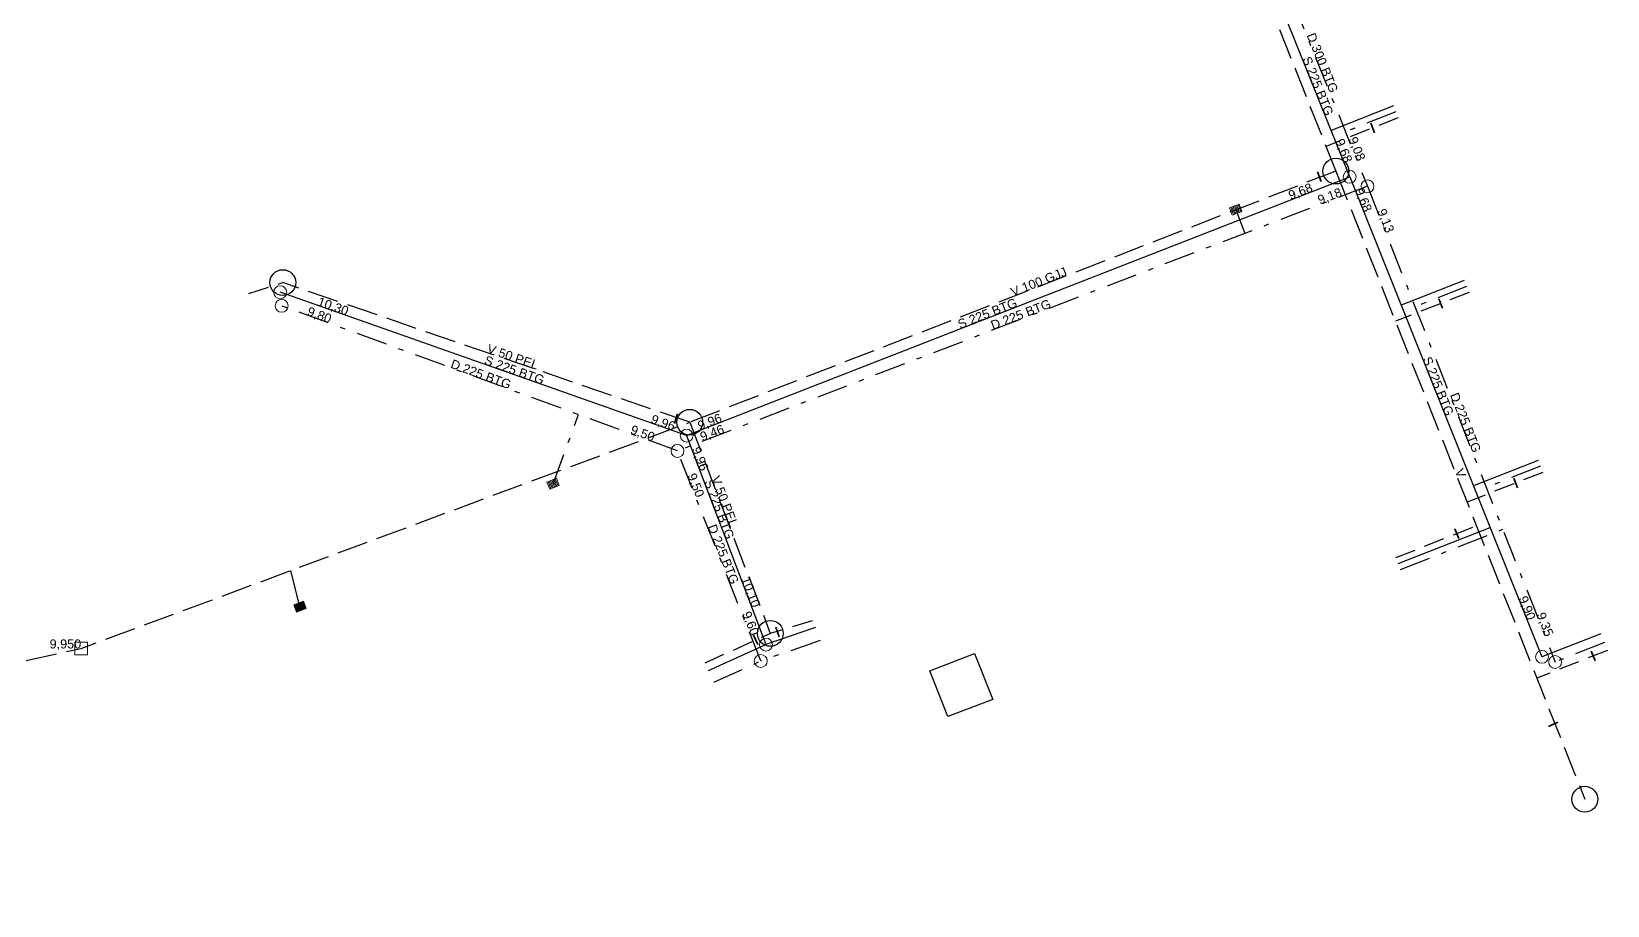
# Model space of a CAD drawing. Header units: metres. Extents: x 119005 to 120452, y 6146783 to 6149515.
# Drawn here: x 119442.8 to 119564.8, y 6148761.6 to 6148829.3 of the extents above; entities that cross this region are included whole.
import ezdxf
from ezdxf.enums import TextEntityAlignment as Align

# ---------------------------------------------------------------- set-up
doc = ezdxf.new("R2010")
doc.units = ezdxf.units.M
doc.header["$LTSCALE"] = 0.4
for name, pattern in [('Heldragen__fast_', [0]), ('Heldragen__skalber__', [0]), ('Streck_prick__fast_', [12, 6, -2.5, 1, -2.5]), ('Streckad', [8, 6, -2]), ('Streckad2', [6, 4, -2])]:
    doc.linetypes.add(name, pattern=pattern)
for name, color, linetype in [('AD_LINE', 83, 'Streck_prick__fast_'), ('AV_LINE', 173, 'Heldragen__fast_'), ('D_LINE', 83, 'Streck_prick__fast_'), ('D_TEXT', 7, 'Continuous'), ('DNB_POINT', 83, 'Continuous'), ('DRB_POINT', 83, 'Continuous'), ('S_LINE', 243, 'Heldragen__fast_'), ('S_TEXT', 7, 'Continuous'), ('SD_LINE', 83, 'Streck_prick__fast_'), ('SNB_POINT', 243, 'Continuous'), ('SS_LINE', 243, 'Heldragen__fast_'), ('SV_LINE', 173, 'Streckad2'), ('TBOSTL_LINE', 7, 'Heldragen__fast_'), ('V_LINE', 173, 'Streckad'), ('V_TEXT', 7, 'Continuous'), ('VAG_POINT', 173, 'Continuous'), ('VAV_POINT', 173, 'Continuous'), ('VBP_POINT', 173, 'Continuous'), ('VPL_POINT', 173, 'Continuous'), ('VPL_TEXT', 173, 'Continuous'), ('VSV_POINT', 173, 'Continuous')]:
    doc.layers.add(name, color=color, linetype=linetype)
doc.styles.add('Standard_CAD', font='ARIAL.TTF', dxfattribs={"height": 0.2})

# ---------------------------------------------------------------- blocks, each defined once
blk = doc.blocks.new('VBP')
blk.add_hatch(color=0).paths.add_polyline_path([(0.4, -0.3), (-0.4, -0.3), (-0.4, 0.3), (0.4, 0.3)], flags=0)
at = {"color": 0, "linetype": 'Heldragen__skalber__', "lineweight": 0, "flags": 128}
blk.add_lwpolyline([(0.4, -0.3), (-0.4, -0.3), (-0.4, 0.3), (0.4, 0.3), (0.4, -0.3)], dxfattribs=at)
blk = doc.blocks.new('Rektangel')
at = {"color": 0, "linetype": 'Heldragen__skalber__', "lineweight": 0, "flags": 128}
blk.add_lwpolyline([(-0.5, -0.5), (-0.5, 0.5), (0.5, 0.5), (0.5, -0.5), (-0.5, -0.5)], dxfattribs=at)
blk = doc.blocks.new('NB')
at = {"color": 0, "linetype": 'Heldragen__skalber__', "lineweight": 0}
blk.add_circle((0, 0), 0.5, dxfattribs=at)
blk = doc.blocks.new('Cirkel')
blk.add_ellipse((0, 0), major_axis=(0.5, 0), ratio=1)
blk = doc.blocks.new('DRB')
blk.add_hatch(color=0).paths.add_polyline_path([(0.3, 0.3), (0.3, -0.3)], flags=0)
at = {"color": 0, "linetype": 'Heldragen__skalber__', "lineweight": 0, "flags": 128}
for points in [[(-0.4, -0.3), (-0.4, 0.3), (0.4, 0.3), (0.4, -0.3), (-0.4, -0.3)], [(-0.3, 0.3), (-0.3, -0.3)], [(-0.2, 0.3), (-0.2, -0.3)], [(-0.1, 0.3), (-0.1, -0.3)], [(0, 0.3), (0, -0.3)], [(0.1, 0.3), (0.1, -0.3)], [(0.2, 0.3), (0.2, -0.3)], [(0.3, 0.3), (0.3, -0.3), (0.3, 0.3)]]:
    blk.add_lwpolyline(points, dxfattribs=at)
blk = doc.blocks.new('Ventil')
at = {"color": 0, "linetype": 'Heldragen__skalber__', "lineweight": 35, "flags": 128}
blk.add_lwpolyline([(-0.4, 0), (0.4, 0)], dxfattribs=at)

msp = doc.modelspace()

# ---------------------------------------------------------------- linework, layer by layer
at = {"layer": 'AD_LINE', "flags": 128}
for points in [[(119536.02, 6148815.52), (119536.72, 6148813.68)], [(119483.16, 6148794.29), (119485.13, 6148799.64)]]:
    msp.add_lwpolyline(points, dxfattribs=at)
at = {"layer": 'AV_LINE', "flags": 128}
msp.add_lwpolyline([(119463.56, 6148784.76), (119462.85, 6148787.56)], dxfattribs=at)
at = {"layer": 'D_LINE', "flags": 128}
for points in [[(119538.6, 6148836.21), (119546.22, 6148817.33)], [(119546.22, 6148817.33), (119492.79, 6148796.83)], [(119546.22, 6148817.33), (119560.75, 6148780.48)], [(119492.79, 6148796.83), (119462.14, 6148808.07)], [(119499.24, 6148780.56), (119492.79, 6148796.83)]]:
    msp.add_lwpolyline(points, dxfattribs=at)
at = {"layer": 'S_LINE', "flags": 128}
for points in [[(119544.84, 6148818.06), (119537.49, 6148836.36)], [(119493.5, 6148798.02), (119544.84, 6148818.06)], [(119544.84, 6148818.06), (119559.73, 6148780.88)], [(119493.5, 6148798.02), (119462.03, 6148809.12)], [(119493.5, 6148798.02), (119499.64, 6148781.83)]]:
    msp.add_lwpolyline(points, dxfattribs=at)
at = {"layer": 'SD_LINE', "flags": 128}
for points in [[(119548.41, 6148823.1), (119544.51, 6148821.55)], [(119553.89, 6148809.57), (119549.89, 6148808)], [(119559.61, 6148795.64), (119555.42, 6148793.99)], [(119548.78, 6148787.64), (119556.7, 6148790.76)], [(119503.83, 6148782.14), (119499.24, 6148780.56)], [(119564.57, 6148781.98), (119560.75, 6148780.48)], [(119495.61, 6148778.92), (119499.24, 6148780.56)]]:
    msp.add_lwpolyline(points, dxfattribs=at)
at = {"layer": 'SS_LINE', "flags": 128}
for points in [[(119548.23, 6148823.57), (119543.4, 6148821.64)], [(119553.71, 6148810.04), (119548.82, 6148808.12)], [(119559.43, 6148796.1), (119554.42, 6148794.13)], [(119548.59, 6148788.11), (119555.72, 6148790.91)], [(119503.49, 6148783.15), (119499.64, 6148781.83)], [(119564.3, 6148782.67), (119559.73, 6148780.88)], [(119495.2, 6148779.83), (119499.64, 6148781.83)]]:
    msp.add_lwpolyline(points, dxfattribs=at)
at = {"layer": 'SV_LINE', "flags": 128}
for points in [[(119548.59, 6148822.64), (119543.01, 6148820.42)], [(119459.6, 6148809.02), (119462.23, 6148809.87)], [(119554.08, 6148809.11), (119548.39, 6148806.87)], [(119559.79, 6148795.17), (119553.93, 6148792.87)], [(119548.41, 6148788.57), (119554.66, 6148791.03)], [(119503.23, 6148783.67), (119499.98, 6148782.7)], [(119494.93, 6148780.42), (119499.98, 6148782.7)], [(119564.8, 6148781.38), (119559.33, 6148779.23)]]:
    msp.add_lwpolyline(points, dxfattribs=at)
at = {"layer": 'TBOSTL_LINE', "flags": 128}
msp.add_lwpolyline([(119517.2, 6148777.57), (119513.73, 6148776.26), (119512.33, 6148779.79), (119515.79, 6148781.15), (119517.2, 6148777.57)], dxfattribs=at)
at = {"layer": 'V_LINE', "flags": 128}
for points in [[(119489.63, 6148954.33), (119543.77, 6148818.51)], [(119543.77, 6148818.51), (119493.74, 6148799.05)], [(119543.77, 6148818.51), (119563.05, 6148769.85)], [(119493.74, 6148799.05), (119462.23, 6148809.87)], [(119381.46, 6148761.62), (119413.25, 6148774.27), (119446.62, 6148781.53), (119493.74, 6148799.05)], [(119493.74, 6148799.05), (119499.98, 6148782.7)]]:
    msp.add_lwpolyline(points, dxfattribs=at)

# ---------------------------------------------------------------- block references
at = {"layer": 'DNB_POINT'}
for p in [(119546.22, 6148817.33), (119462.14, 6148808.07), (119492.79, 6148796.83), (119499.24, 6148780.56), (119560.75, 6148780.48)]:
    msp.add_blockref('NB', p, dxfattribs=at)
at = {"layer": 'DRB_POINT'}
for p, rotation in [((119536.02, 6148815.52), 200.9297273378298), ((119483.16, 6148794.29), 21.58247830597924)]:
    msp.add_blockref('DRB', p, dxfattribs=dict(at, rotation=rotation))
at = {"layer": 'SNB_POINT'}
for p in [(119544.84, 6148818.06), (119462.03, 6148809.12), (119493.5, 6148798.02), (119499.64, 6148781.83), (119559.73, 6148780.88)]:
    msp.add_blockref('NB', p, dxfattribs=at)
at = {"layer": 'VAG_POINT', "xscale": 2, "yscale": 2}
for p in [(119543.77, 6148818.51), (119462.23, 6148809.87), (119493.74, 6148799.05), (119499.98, 6148782.7), (119563.05, 6148769.85)]:
    msp.add_blockref('Cirkel', p, dxfattribs=at)
at = {"layer": 'VAV_POINT'}
for p, rotation in [((119542.5, 6148818.08), 290.7150786238052), ((119492.68, 6148799.33), 72.12679204004368), ((119560.6, 6148775.65), 24.11711139998515)]:
    msp.add_blockref('Ventil', p, dxfattribs=dict(at, rotation=rotation))
at = {"layer": 'VBP_POINT', "rotation": 20.35061904644797}
msp.add_blockref('VBP', (119463.56, 6148784.76), dxfattribs=at)
at = {"layer": 'VPL_POINT'}
msp.add_blockref('Rektangel', (119446.62, 6148781.53), dxfattribs=at)
at = {"layer": 'VSV_POINT'}
for p, rotation in [((119546.62, 6148821.85), 111.6800915903014), ((119551.88, 6148808.25), 111.4222605824925), ((119557.69, 6148794.34), 111.4222605824925), ((119553.14, 6148790.43), 291.4169519228407), ((119498.84, 6148782.19), 294.2530930087382), ((119500.53, 6148782.81), 108.95854206343), ((119563.69, 6148780.95), 111.4165310045412)]:
    msp.add_blockref('Ventil', p, dxfattribs=dict(at, rotation=rotation))

# ---------------------------------------------------------------- texts
at = {"layer": 'D_TEXT', "style": 'Standard_CAD'}
for s, rotation, p in [('D 300 BTG', -68.0387, (119542.41, 6148826.77)), ('9,08', -68.0387, (119545.09, 6148820.11)), ('9,18', 20.9852, (119543.42, 6148816.25)), ('9,13', -68.4679, (119547.32, 6148814.54)), ('9,80', -20.1349, (119464.95, 6148807.04)), ('D 225 BTG', 20.9852, (119519.5, 6148807.08)), ('D 225 BTG', -20.1349, (119477.46, 6148802.45)), ('D 225 BTG', -68.4679, (119553.49, 6148798.9)), ('9,50', -20.1349, (119489.98, 6148797.87)), ('9,46', 20.9852, (119495.59, 6148797.91)), ('9,50', -68.3724, (119493.9, 6148794.05)), ('D 225 BTG', -68.3724, (119496.02, 6148788.7)), ('9,60', -68.3724, (119498.14, 6148783.35)), ('9,35', -68.4679, (119559.65, 6148783.27))]:
    msp.add_text(s, height=0.7, rotation=rotation, dxfattribs=at).set_placement(p, align=Align.CENTER)
at = {"layer": 'S_TEXT', "style": 'Standard_CAD'}
for s, rotation, p in [('S 225 BTG', -68.1375, (119541.16, 6148827.21)), ('9,68', -68.1375, (119543.72, 6148820.84)), ('10,30', -19.4395, (119464.86, 6148808.12)), ('S 225 BTG', -19.4395, (119477.77, 6148803.57)), ('9,96', -19.4395, (119490.67, 6148799.01))]:
    msp.add_text(s, height=0.7, rotation=rotation, dxfattribs=at).set_placement(p)
for s, rotation, p in [('9,68', 21.3248, (119542.04, 6148816.96)), ('9,68', -68.1616, (119545.95, 6148815.27)), ('S 225 BTG', 21.3248, (119519.17, 6148808.04)), ('S 225 BTG', -68.1616, (119552.28, 6148799.47)), ('9,96', 21.3248, (119496.3, 6148799.11)), ('9,96', -69.217, (119494.57, 6148795.21)), ('S 225 BTG', -69.217, (119496.57, 6148789.92)), ('10,10', -69.217, (119498.58, 6148784.64)), ('9,90', -68.1616, (119558.62, 6148783.66))]:
    msp.add_text(s, height=0.7, rotation=rotation, dxfattribs=at).set_placement(p, align=Align.RIGHT)
at = {"layer": 'V_TEXT', "style": 'Standard_CAD'}
for s, rotation, p in [('V 100 GJJ', 21.2619, (119518.76, 6148808.78)), ('V 50 PEL', -18.9621, (119477.98, 6148804.46))]:
    msp.add_text(s, height=0.7, rotation=rotation, dxfattribs=at).set_placement(p)
for s, rotation, p in [('V 50 PEL', -69.0836, (119496.86, 6148790.87)), ('V  ', -68.3876, (119553.41, 6148794.18))]:
    msp.add_text(s, height=0.7, rotation=rotation, dxfattribs=at).set_placement(p, align=Align.RIGHT)
at = {"layer": 'VPL_TEXT', "style": 'Standard_CAD'}
msp.add_text('9,950', height=0.7, dxfattribs=at).set_placement((119446.62, 6148781.53), align=Align.RIGHT)

doc.saveas('drawing.dxf')
